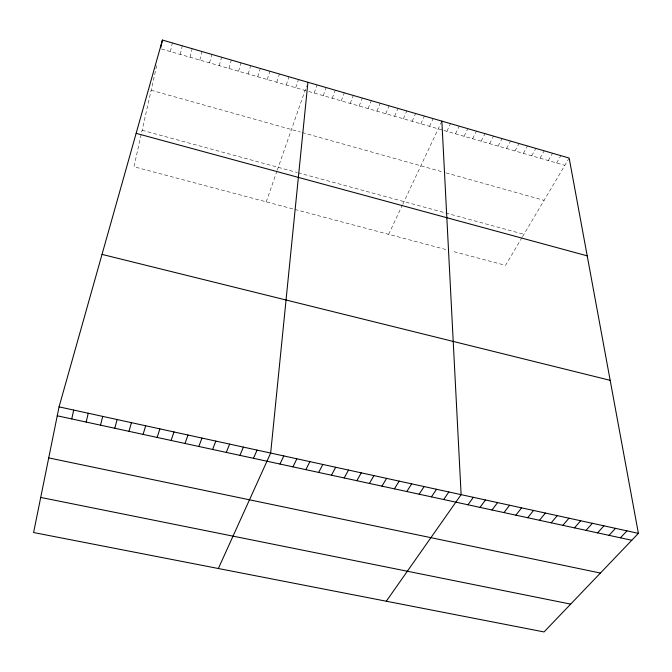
<?xml version="1.0" encoding="UTF-8"?>
<svg xmlns="http://www.w3.org/2000/svg" width="672" height="672" viewBox="0 0 672 672"><rect width="100%" height="100%" fill="white"/><g stroke="black" fill="none" stroke-linecap="round" stroke-linejoin="round"><path stroke-width="0.5" stroke-dasharray="3.36 2.52" d="M156.677 65.646L133.93 166.74L293.916 209.194M170.369 51.568L172.385 42.949M180.222 54.407L182.288 45.822M190.033 57.238L192.167 48.686M199.811 60.06L202.012 51.542M209.555 62.866L211.814 54.39M219.265 65.671L221.575 57.221M228.934 68.46L231.311 60.043M238.577 71.24L241.013 62.857M248.178 74.004L250.673 65.663M257.746 76.768L260.299 68.452M267.28 79.514L269.892 71.24M276.78 82.253L279.451 74.012M286.247 84.983L288.977 76.776M295.68 87.704L298.469 79.531M266.221 201.844L277.024 170.881M277.326 169.999L306.659 85.89M314.168 93.038L317.066 84.924M323.232 95.651L326.18 87.57M332.262 98.255L335.261 90.199M341.258 100.85L344.316 92.828M350.221 103.438L353.338 95.449M359.159 106.016L362.326 98.053M368.071 108.587L371.28 100.649M376.942 111.14L380.209 103.244M385.787 113.694L389.105 105.823M394.607 116.239L397.975 108.394M403.393 118.768L406.812 110.956M412.146 121.296L415.615 113.518M420.874 123.816L424.393 116.063M429.568 126.319L433.138 118.6M388.626 234.326L402.436 204.96M402.83 204.12L441.857 121.128M446.88 131.317L450.542 123.648M455.49 133.795L459.203 126.16M464.066 136.273L467.838 128.663M472.626 138.734L476.431 131.158M481.144 141.196L485.008 133.644M489.644 143.648L493.55 136.122M498.112 146.093L502.068 138.592M506.554 148.52L510.552 141.053M514.962 150.948L519.011 143.506M523.345 153.367L527.436 145.95M531.703 155.778L535.836 148.394M540.028 158.18L544.211 150.822M548.335 160.574L552.56 153.241M556.609 162.96L560.876 155.652M522.068 237.468L505.529 265.348L451.634 251.051M522.539 236.678L568.688 158.869M294.832 209.437L446.771 249.757M142.136 130.259L297.268 172.528M298.208 172.788L523.958 234.293M151.15 90.216L300.266 132.006M302.224 132.56L443.192 172.066M445.973 172.847L544.085 200.348M161.473 48.997L307.81 91.207M308.717 91.468L443.041 130.208M443.999 130.486L564.85 165.337"/><path stroke-width="1.01" d="M307.919 82.27L270.665 453.062L218.358 568.512M59.06 406.862L33.6 532.535L544.051 631.94L638.4 533.358L569.167 158.063L162.431 40.06L59.06 406.862L638.4 533.358M71.744 418.933L73.693 410.054M160.7 47.754L162.431 40.06M86.167 422.058L88.242 413.23M100.506 425.166L102.715 416.396M114.778 428.257L117.121 419.538M128.974 431.332L131.443 422.663M143.094 434.389L145.69 425.779M157.139 437.43L159.869 428.87M171.116 440.462L173.972 431.953M185.018 443.478L188 435.011M198.853 446.468L201.953 438.06M212.612 449.45L215.838 441.092M226.304 452.424L229.648 444.108M239.929 455.372L243.39 447.107M253.487 458.304L257.065 450.097M279.989 464.05L283.802 455.935M292.95 466.864L296.873 458.791M305.852 469.652L309.884 461.63M318.679 472.433L322.82 464.453M331.456 475.205L335.706 467.267M344.165 477.952L348.524 470.064M356.815 480.698L361.276 472.853M369.398 483.42L373.968 475.625M381.931 486.142L386.602 478.38M394.397 488.838L399.168 481.127M406.804 491.526L411.676 483.857M419.152 494.206L424.124 486.57M431.441 496.868L436.514 489.283M443.68 499.514L448.846 491.971M386.299 601.213L461.118 494.651L441.857 121.128M467.964 504.781L473.332 497.322M480.026 507.394L485.486 499.968M492.03 509.989L497.582 502.614M503.975 512.585L509.62 505.243M515.869 515.155L521.606 507.856M527.705 517.726L533.534 510.46M539.482 520.271L545.404 513.055M551.208 522.816L557.222 515.634M562.876 525.344L568.982 518.204M574.493 527.864L580.684 520.758M586.06 530.368L592.334 523.303M597.568 532.862L603.935 525.832M609.025 535.34L615.476 528.352M620.432 537.81L626.968 530.863M40.715 497.431L570.679 604.12M48.72 457.901L600.407 573.056M57.254 415.792L631.781 540.271M102.026 254.394L610.176 380.335M136.147 133.342L587.21 255.847"/></g></svg>
